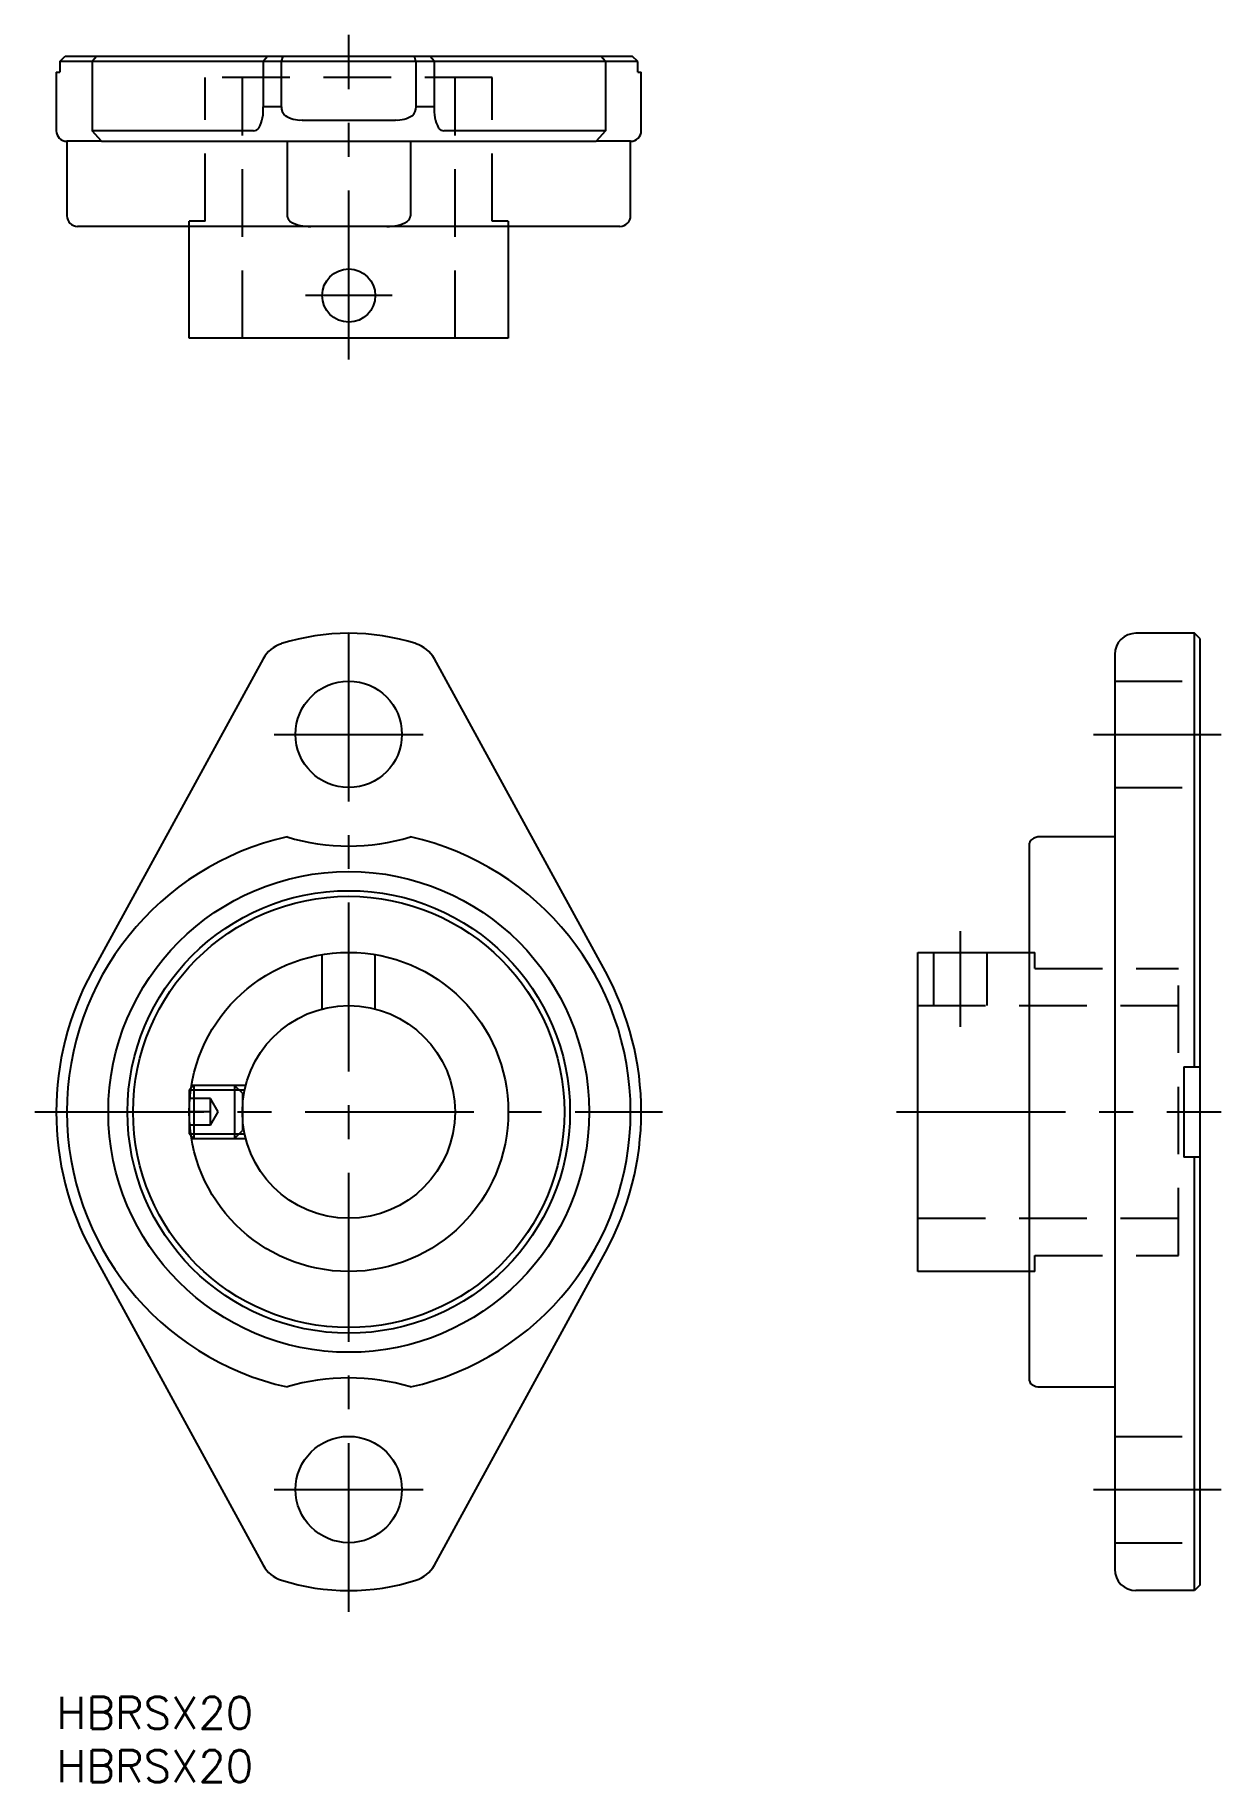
# Model space of a CAD drawing. Extents: x -2 to 110, y -8 to 156.
import ezdxf

# ---------------------------------------------------------------- set-up
doc = ezdxf.new("R2010")
doc.units = 0
doc.header["$LTSCALE"] = 0.5
doc.linetypes.add('CENTER', pattern=[50.8, 31.75, -6.35, 6.35, -6.35])
doc.linetypes.add('DASHED', pattern=[19.05, 12.7, -6.35])
for name, color, linetype in [('MSM_CENTER', 1, 'CENTER'), ('MSM_CONTINUOUS', 7, 'CONTINUOUS'), ('MSM_DASHED', 4, 'DASHED'), ('MSM_NARROW', 5, 'CONTINUOUS'), ('MSM_PART_NUMBER', 7, 'CONTINUOUS')]:
    doc.layers.add(name, color=color, linetype=linetype)
doc.styles.get("Standard").update_dxf_attribs({"font": 'txt.shx', "height": 3, "bigfont": 'bigfont.shx'})

# ---------------------------------------------------------------- blocks, each defined once
blk = doc.blocks.new('*U6')
at = {"layer": 'MSM_PART_NUMBER'}
blk.add_text('HBRSX20', height=3, dxfattribs=at).set_placement((0, -3))
blk = doc.blocks.new('*U7')
at = {"layer": 'MSM_PART_NUMBER'}
blk.add_text('HBRSX20', height=3, dxfattribs=at).set_placement((0, -8))

msp = doc.modelspace()

# ---------------------------------------------------------------- linework, layer by layer
at = {"layer": 'MSM_CENTER'}
for p, q in [((27.5, 125.75), (27.5, 156.25)), ((31.57, 131.75), (23.43, 131.75)), ((27.5, 8), (27.5, 102)), ((20.5, 90.5), (34.5, 90.5)), ((97.51, 90.5), (109.51, 90.5)), ((85.01, 63), (85.01, 72)), ((-2, 55), (57, 55)), ((79.01, 55), (109.51, 55)), ((20.5, 19.5), (34.5, 19.5)), ((97.51, 19.5), (109.51, 19.5))]:
    msp.add_line(p, q, dxfattribs=at)
at = {"layer": 'MSM_CONTINUOUS'}
for p, q in [((0.33, 153.75), (0.84, 154.25)), ((0.33, 153.75), (0.33, 152.75)), ((54.67, 153.75), (0.33, 153.75)), ((0.84, 154.25), (54.16, 154.25)), ((3.81, 154.25), (3.37, 153.75)), ((3.37, 153.75), (3.37, 147.25)), ((19.89, 154.25), (19.45, 153.75)), ((19.45, 153.75), (19.45, 149.5)), ((21.18, 153.75), (21.33, 154.25)), ((21.18, 149.5), (21.18, 153.75)), ((33.82, 153.75), (33.67, 154.25)), ((33.82, 153.75), (33.82, 149.5)), ((35.55, 153.75), (35.11, 154.25)), ((35.55, 149.5), (35.55, 153.75)), ((51.63, 153.75), (51.19, 154.25)), ((51.63, 153.75), (51.63, 147.25)), ((54.67, 153.75), (54.16, 154.25)), ((54.67, 152.75), (54.67, 153.75)), ((0, 152.75), (0.33, 152.75)), ((0, 152.75), (0, 147.25)), ((54.67, 152.75), (55, 152.75)), ((55, 147.25), (55, 152.75)), ((21.18, 149.5), (19.45, 149.5)), ((35.55, 149.5), (33.82, 149.5)), ((23.11, 148.25), (31.89, 148.25)), ((1, 146.25), (1, 139.25)), ((4.24, 146.25), (1, 146.25)), ((18.55, 147.25), (3.37, 147.25)), ((4.25, 146.25), (3.37, 147.25)), ((4.25, 146.25), (50.75, 146.25)), ((21.7, 146.25), (21.7, 139.25)), ((33.3, 146.25), (33.3, 139.25)), ((51.63, 147.25), (36.45, 147.25)), ((51.63, 147.25), (50.75, 146.25)), ((54, 146.25), (50.76, 146.25)), ((54, 139.25), (54, 146.25)), ((53, 138.25), (2, 138.25)), ((12.5, 127.75), (12.5, 138.25)), ((42.5, 138.25), (42.5, 127.75)), ((42.5, 127.75), (12.5, 127.75)), ((107.01, 100), (101.51, 100)), ((107.51, 99.5), (107.01, 100)), ((107.01, 59.25), (107.01, 100)), ((107.51, 99.5), (107.51, 10.5)), ((19.45, 97.6), (3.37, 68.19)), ((51.63, 68.19), (35.55, 97.6)), ((99.51, 98), (99.51, 12)), ((99.51, 80.86), (92.51, 80.86)), ((91.51, 29.72), (91.51, 80.28)), ((81.01, 70), (91.51, 70)), ((81.01, 40), (81.01, 70)), ((106.01, 59.25), (107.51, 59.25)), ((106.01, 59.25), (106.01, 50.75)), ((12.67, 57.23), (12.5, 57.07)), ((12.5, 57.07), (12.5, 52.93)), ((12.5, 52.93), (12.67, 52.77)), ((107.51, 50.75), (106.01, 50.75)), ((107.01, 10), (107.01, 50.75)), ((3.37, 41.81), (19.45, 12.4)), ((35.55, 12.4), (51.63, 41.81)), ((91.51, 40), (81.01, 40)), ((99.51, 29.14), (92.51, 29.14)), ((107.01, 10), (101.51, 10)), ((107.51, 10.5), (107.01, 10))]:
    msp.add_line(p, q, dxfattribs=at)
for centre, radius in [((27.5, 131.75), 2.5), ((27.5, 90.5), 5), ((27.5, 55), 22.6), ((27.5, 55), 20.8), ((27.5, 55), 20.27), ((27.5, 55), 15), ((27.5, 55), 10), ((27.5, 19.5), 5)]:
    msp.add_circle(centre, radius, dxfattribs=at)
for centre, radius, start, end in [((15.9, 149.17), 3.57, 332.1206, 5.3577), ((22.25, 149.46), 1.08, 177.6136, 226.3215), ((32.75, 149.46), 1.08, 313.6785, 2.3864), ((39.1, 149.17), 3.57, 174.6423, 207.8794), ((22.93, 150.79), 2.54, 236.109, 274.1937), ((32.07, 150.79), 2.54, 265.8063, 303.891), ((1, 147.25), 1, 180, 270), ((18.56, 147.86), 0.612, 269.5958, 323.7391), ((36.44, 147.86), 0.612, 216.2609, 270.4042), ((54, 147.25), 1, 270, 0), ((2, 139.25), 1, 180, 270), ((22.38, 139.29), 0.676, 182.9371, 236.5102), ((23.72, 141.58), 3.33, 239.0249, 273.5579), ((31.28, 141.58), 3.33, 266.4421, 300.9751), ((32.62, 139.29), 0.676, 303.4898, 357.0629), ((53, 139.25), 1, 270, 0), ((22.08, 96.16), 3, 107.5264, 151.339), ((27.5, 79), 21, 72.4736, 107.5264), ((32.92, 96.16), 3, 28.661, 72.4736), ((101.51, 98), 2, 90, 180), ((27.5, 55), 26.5, 102.6343, 257.3657), ((27.5, 100), 20, 253.1532, 286.8468), ((27.5, 55), 26.5, 282.6343, 77.3657), ((91.98, 80.24), 0.47, 125.3595, 174.7737), ((92.46, 79.56), 1.3, 87.6107, 125.3144), ((27.5, 55), 27.5, 151.339, 208.661), ((27.5, 55), 27.5, 331.339, 28.661), ((27.5, 10), 20, 73.1532, 106.8468), ((91.98, 29.76), 0.47, 185.2263, 234.6405), ((92.46, 30.44), 1.3, 234.6856, 272.3893), ((22.08, 13.84), 3, 208.661, 252.4736), ((32.92, 13.84), 3, 287.5264, 331.339), ((101.51, 12), 2, 180, 270), ((27.5, 31), 21, 252.4736, 287.5264)]:
    msp.add_arc(centre, radius, start, end, dxfattribs=at)
at = {"layer": 'MSM_DASHED'}
for p, q in [((41, 152.25), (14, 152.25)), ((14, 138.75), (14, 152.25)), ((17.5, 127.75), (17.5, 152.25)), ((37.5, 127.75), (37.5, 152.25)), ((41, 138.75), (41, 152.25)), ((12.5, 138.25), (12.5, 138.75)), ((14, 138.75), (12.5, 138.75)), ((42.5, 138.75), (41, 138.75)), ((42.5, 138.75), (42.5, 138.25)), ((99.51, 95.5), (107.51, 95.5)), ((99.51, 85.5), (107.51, 85.5)), ((25, 64.68), (25, 69.79)), ((30, 64.68), (30, 69.79)), ((82.51, 65), (82.51, 70)), ((87.51, 65), (87.51, 70)), ((91.51, 70), (92.01, 70)), ((92.01, 68.5), (92.01, 70)), ((92.01, 68.5), (105.51, 68.5)), ((105.51, 41.5), (105.51, 68.5)), ((81.01, 65), (105.51, 65)), ((12.67, 57.23), (12.93, 57.5)), ((17.82, 57.5), (12.71, 57.5)), ((12.93, 57.5), (12.93, 52.5)), ((17.5, 56.75), (16.75, 57.5)), ((16.75, 57.5), (16.75, 52.5)), ((14.5, 56.25), (12.5, 56.25)), ((12.64, 57.07), (17.72, 57.07)), ((14.5, 53.75), (14.5, 56.25)), ((15.22, 55), (14.5, 56.25)), ((17.5, 56.75), (17.5, 53.25)), ((14.5, 55), (12.5, 55)), ((14.5, 53.75), (15.22, 55)), ((14.5, 53.75), (12.5, 53.75)), ((12.64, 52.93), (17.72, 52.93)), ((12.93, 52.5), (12.67, 52.77)), ((16.75, 52.5), (17.5, 53.25)), ((12.71, 52.5), (17.82, 52.5)), ((81.01, 45), (105.51, 45)), ((92.01, 41.5), (105.51, 41.5)), ((92.01, 40), (92.01, 41.5)), ((92.01, 40), (91.51, 40)), ((99.51, 24.5), (107.51, 24.5)), ((99.51, 14.5), (107.51, 14.5))]:
    msp.add_line(p, q, dxfattribs=at)
at = {"layer": 'MSM_NARROW'}
for p, q in [((12.64, 57.07), (12.5, 57.07)), ((12.64, 52.93), (12.5, 52.93))]:
    msp.add_line(p, q, dxfattribs=at)

# ---------------------------------------------------------------- block references
at = {"layer": 'MSM_CONTINUOUS'}
for name in ['*U6', '*U7']:
    msp.add_blockref(name, (0, 0), dxfattribs=at)

doc.saveas('drawing.dxf')
